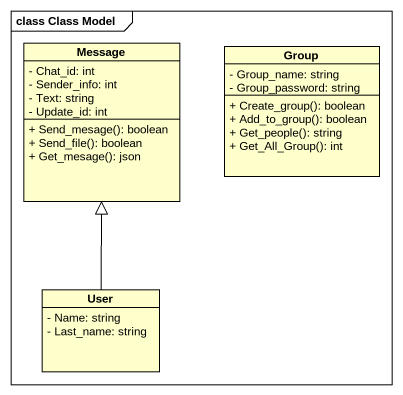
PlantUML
@startuml
mainframe class Class Model
hide circle
hide empty members
skinparam classAttributeIconSize 0
class Message {
  - Chat_id: int
  - Sender_info: int
  - Text: string
  - Update_id: int
  + Send_mesage(): boolean
  + Send_file(): boolean
  + Get_mesage(): json
}
class "Group" as Group_ {
  - Group_name: string
  - Group_password: string
  + Create_group(): boolean
  + Add_to_group(): boolean
  + Get_people(): string
  + Get_All_Group(): int
}
class User {
  - Name: string
  - Last_name: string
}
User -up-|> Message
@enduml
